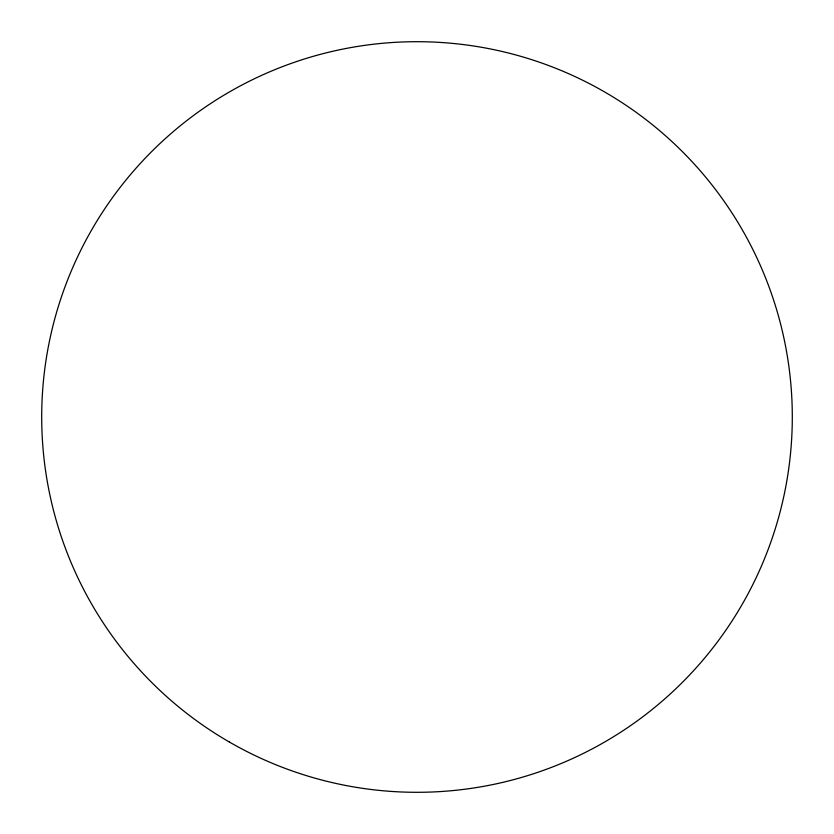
<?xml version="1.0" encoding="UTF-8"?>
<svg xmlns="http://www.w3.org/2000/svg" width="834" height="834" viewBox="0 0 834 834"><rect width="100%" height="100%" fill="white"/><g stroke="black" fill="none" stroke-linecap="round" stroke-linejoin="round"><path stroke-width="1.25" d="M229.35 742.02A375.3 375.3 0 0 0 792.3 417A375.3 375.3 0 0 0 229.35 91.98A375.3 375.3 0 0 0 229.35 742.02"/></g></svg>
